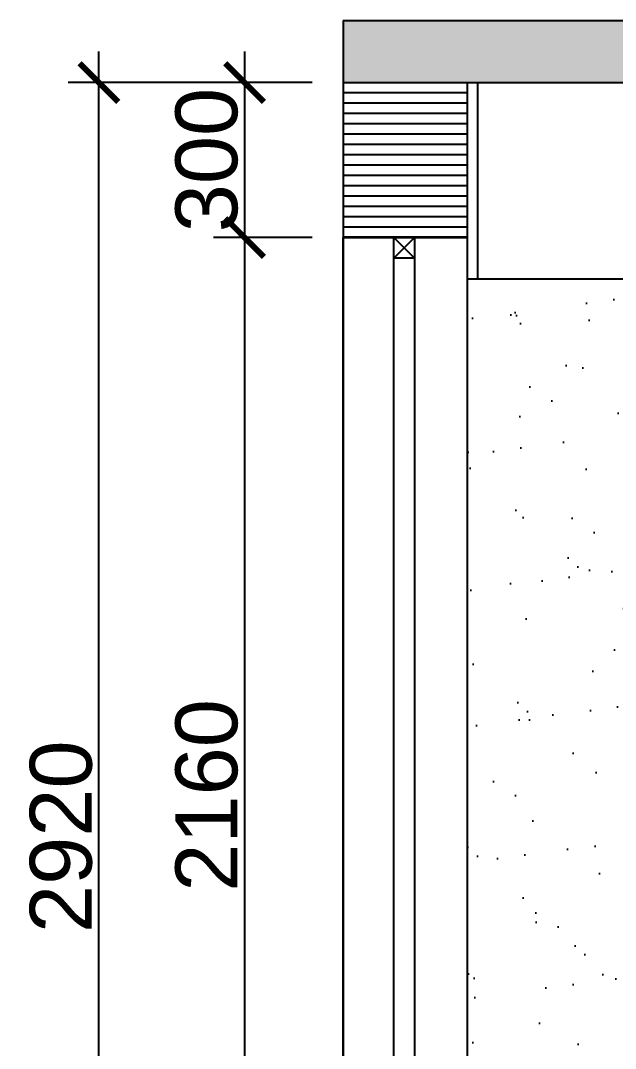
# Model space of a CAD drawing. Header units: millimetres. Extents: x 84840 to 206424, y -288515 to -124389.
# Drawn here: x 112015 to 113168, y -199891 to -197901 of the extents above; entities that cross this region are included whole.
import ezdxf

# ---------------------------------------------------------------- set-up
doc = ezdxf.new("R2010")
doc.units = ezdxf.units.MM
doc.header["$PDMODE"] = 3
doc.layers.add('8', color=8, linetype='Continuous')
doc.layers.add('HAT【填充】', color=250, linetype='Continuous')
doc.styles.add('Arial', font='arial.ttf')
doc.dimstyles.new('1比60', dxfattribs={"dimscale": 60, "dimtxt": 2, "dimasz": 1.25, "dimexe": 1, "dimexo": 1, "dimgap": 0.2, "dimtad": 1, "dimdec": 0, "dimrnd": 0.005, "dimzin": 0, "dimdsep": 46, "dimtxsty": 'Arial', "dimblk": 'ARCHTICK', "dimcen": 0.125, "dimdle": 1, "dimclrd": 44, "dimclre": 44, "dimclrt": 50, "dimadec": 0, "dimazin": 0, "dimtfac": 1, "dimtdec": 0, "dimtix": 1, "dimtmove": 2, "dimatfit": 3, "dimldrblk": 'DOT', "dimfxl": 4, "dimfxlon": 1, "dimtvp": 1, "dimtolj": 1, "dimtzin": 0, "dimarcsym": 0})

# ---------------------------------------------------------------- blocks, each defined once
blk = doc.blocks.new('_ArchTick')
at = {"color": 0, "linetype": 'ByBlock', "const_width": 0.15}
blk.add_lwpolyline([(-0.5, -0.5), (0.5, 0.5)], dxfattribs=at)
blk = doc.blocks.new('*D291')
at = {"color": 44, "lineweight": -2}
for p, q in [((112449.1, -197961), (112449.1, -198381)), ((112580, -198021), (112389.1, -198021)), ((112580, -198321), (112389.1, -198321))]:
    blk.add_line(p, q, dxfattribs=at)
at = {"layer": 'Defpoints', "color": 0}
for p in [(112640, -198021), (112449.1, -198321), (112640, -198321)]:
    blk.add_point(p, dxfattribs=at)
at = {"color": 44, "lineweight": -2, "xscale": 75, "yscale": 75, "zscale": 75}
for p, rotation in [((112449.1, -198021), 90), ((112449.1, -198321), 270)]:
    blk.add_blockref('_ArchTick', p, dxfattribs=dict(at, rotation=rotation))
at = {"color": 50, "insert": (112375.8, -198171), "char_height": 120, "attachment_point": 5, "rotation": 90, "style": 'Arial'}
blk.add_mtext('\\A1;300', dxfattribs=at)
blk = doc.blocks.new('_Dot')
at = {"color": 0, "linetype": 'ByBlock', "lineweight": -2}
blk.add_line((-0.5, 0), (-1, 0), dxfattribs=at)
at = {"color": 0, "linetype": 'ByBlock', "const_width": 0.5}
blk.add_lwpolyline([(-0.25, 0, 1), (0.25, 0, 1)], format="xyb", close=True, dxfattribs=at)
blk = doc.blocks.new('*D292')
at = {"color": 44, "lineweight": -2}
for p, q in [((112449.1, -198261), (112449.1, -200541)), ((112580, -198321), (112389.1, -198321)), ((112580, -200481), (112389.1, -200481))]:
    blk.add_line(p, q, dxfattribs=at)
at = {"layer": 'Defpoints', "color": 0}
for p in [(112640, -198321), (112449.1, -200481), (112640, -200481)]:
    blk.add_point(p, dxfattribs=at)
at = {"color": 44, "lineweight": -2, "xscale": 75, "yscale": 75, "zscale": 75}
for p, rotation in [((112449.1, -198321), 90), ((112449.1, -200481), 270)]:
    blk.add_blockref('_ArchTick', p, dxfattribs=dict(at, rotation=rotation))
at = {"color": 50, "insert": (112375.8, -199401), "char_height": 120, "attachment_point": 5, "rotation": 90, "style": 'Arial'}
blk.add_mtext('\\A1;2160', dxfattribs=at)
blk = doc.blocks.new('*D294')
at = {"color": 44, "lineweight": -2}
for p, q in [((112166.9, -201001), (112166.9, -197961)), ((112389.1, -198021), (112106.9, -198021)), ((112389.1, -200941), (112106.9, -200941))]:
    blk.add_line(p, q, dxfattribs=at)
at = {"layer": 'Defpoints', "color": 0}
for p in [(112166.9, -198021), (112449.1, -198021), (112449.1, -200941)]:
    blk.add_point(p, dxfattribs=at)
at = {"color": 44, "lineweight": -2, "xscale": 75, "yscale": 75, "zscale": 75}
for p, rotation in [((112166.9, -198021), 90), ((112166.9, -200941), 270)]:
    blk.add_blockref('_ArchTick', p, dxfattribs=dict(at, rotation=rotation))
at = {"color": 50, "insert": (112093.7, -199481), "char_height": 120, "attachment_point": 5, "rotation": 90, "style": 'Arial'}
blk.add_mtext('\\A1;2920', dxfattribs=at)

msp = doc.modelspace()

# ---------------------------------------------------------------- hatches: boundary and pattern name
msp.add_hatch(color=8).paths.add_polyline_path([(112640, -197901), (112640, -198021), (116545, -198021), (116545, -197901)])
h = msp.add_hatch()
h.set_pattern_fill('AR-SAND', color=250, scale=4, style=0)
h.paths.add_polyline_path([(116405, -198401), (114710, -198401), (114710, -198427.4), (114687.8, -198427.4, 0.120239), (114659, -198489.5, -0.06347), (114662.3, -198493.9), (114666, -198493.9), (114666, -198512.6), (114656.2, -198512.6), (114931.6, -198926.2, -0.041418), (114970.4, -198908.1, -0.151189), (114932.1, -198858.1), (115132.1, -198858.1, -0.314001), (115032.1, -198927.7, -0.087677), (114951.3, -198949.6, 0.094696), (114930, -198954.4, -0.322154), (114375.7, -198968.6, 0.202378), (114334.7, -198949.6, -0.087677), (114253.9, -198927.7, -0.314001), (114153.9, -198858.1), (114353.9, -198858.1, -0.151189), (114315.6, -198908.1, -0.041418), (114354.4, -198926.2), (114629.8, -198512.6), (114619.9, -198512.6), (114619.9, -198493.9), (114624.6, -198493.9, -0.050205), (114627.1, -198490.3, 0.121749), (114598.2, -198427.4), (114574.9, -198427.4), (114574.9, -198401), (112880, -198401), (112880, -200301), (114380, -200301), (114380, -200841), (114412.6, -200841), (114412.6, -200451), (114556.5, -200451), (114556.5, -200451), (114618.3, -200451), (114618.3, -200431), (114664, -200431), (114664, -200124.6), (114576.5, -200124.6), (114626.5, -199917.9), (114726.5, -199917.9), (114776.5, -200124.6), (114689, -200124.6), (114689, -200431), (114734.7, -200431), (114734.7, -200451), (114799.1, -200451), (114799.1, -200451), (115012.6, -200451), (115012.6, -200841), (115105, -200841), (115105, -200121), (116405, -200121)])
at = {"layer": 'HAT【填充】'}
h = msp.add_hatch(dxfattribs=at)
h.set_pattern_fill('_USER', color=256, scale=20, style=0, pattern_type=0)
h.set_pattern_definition([(0, (-12356.835, 0), (0, 20), [])])
h.paths.add_polyline_path([(112880, -198021), (112640, -198021), (112640, -198321), (112880, -198321)])
h.paths.add_polyline_path([(112640, -200941), (112880, -200941), (112880, -200481), (112640, -200481)])

# ---------------------------------------------------------------- linework, layer by layer
for p, q in [((112640, -197901), (116545, -197901)), ((112640, -197901), (112640, -201061)), ((112640, -198021), (116545, -198021)), ((112880, -198021), (112880, -200941))]:
    msp.add_line(p, q)
at = {"color": 4}
for p, q in [((112900, -198021), (112900, -198401)), ((112880, -198401), (116405, -198401))]:
    msp.add_line(p, q, dxfattribs=at)
at = {"color": 3}
for points in [[(112640, -198321), (112880, -198321), (112880, -200481), (112640, -200481)], [(112738.4, -198321), (112778.4, -198321), (112778.4, -200441), (112738.4, -200441)]]:
    msp.add_lwpolyline(points, close=True, dxfattribs=at)
at = {"layer": '8', "color": 3}
for p, q in [((112738.4, -198321), (112778.4, -198361)), ((112738.4, -198361), (112778.4, -198321))]:
    msp.add_line(p, q, dxfattribs=at)
msp.add_lwpolyline([(112738.4, -198321), (112778.4, -198321), (112778.4, -198361), (112738.4, -198361), (112738.4, -198321)], dxfattribs=at)

# ---------------------------------------------------------------- dimensions: what is measured, and where the dimension line sits
at = {"color": 4}
for base, p1, p2, picture, middle in [((112166.9, -198021), (112449.1, -200941), (112449.1, -198021), '*D294', (112093.7, -199481)), ((112449.1, -198321), (112640, -198021), (112640, -198321), '*D291', (112375.8, -198171)), ((112449.1, -200481), (112640, -198321), (112640, -200481), '*D292', (112375.8, -199401))]:
    dim = msp.add_linear_dim(base=base, p1=p1, p2=p2, angle=90, dimstyle='1比60', dxfattribs=at)
    dim.commit()
    dim.dimension.update_dxf_attribs({"geometry": picture, "text_midpoint": middle})

doc.saveas('drawing.dxf')
